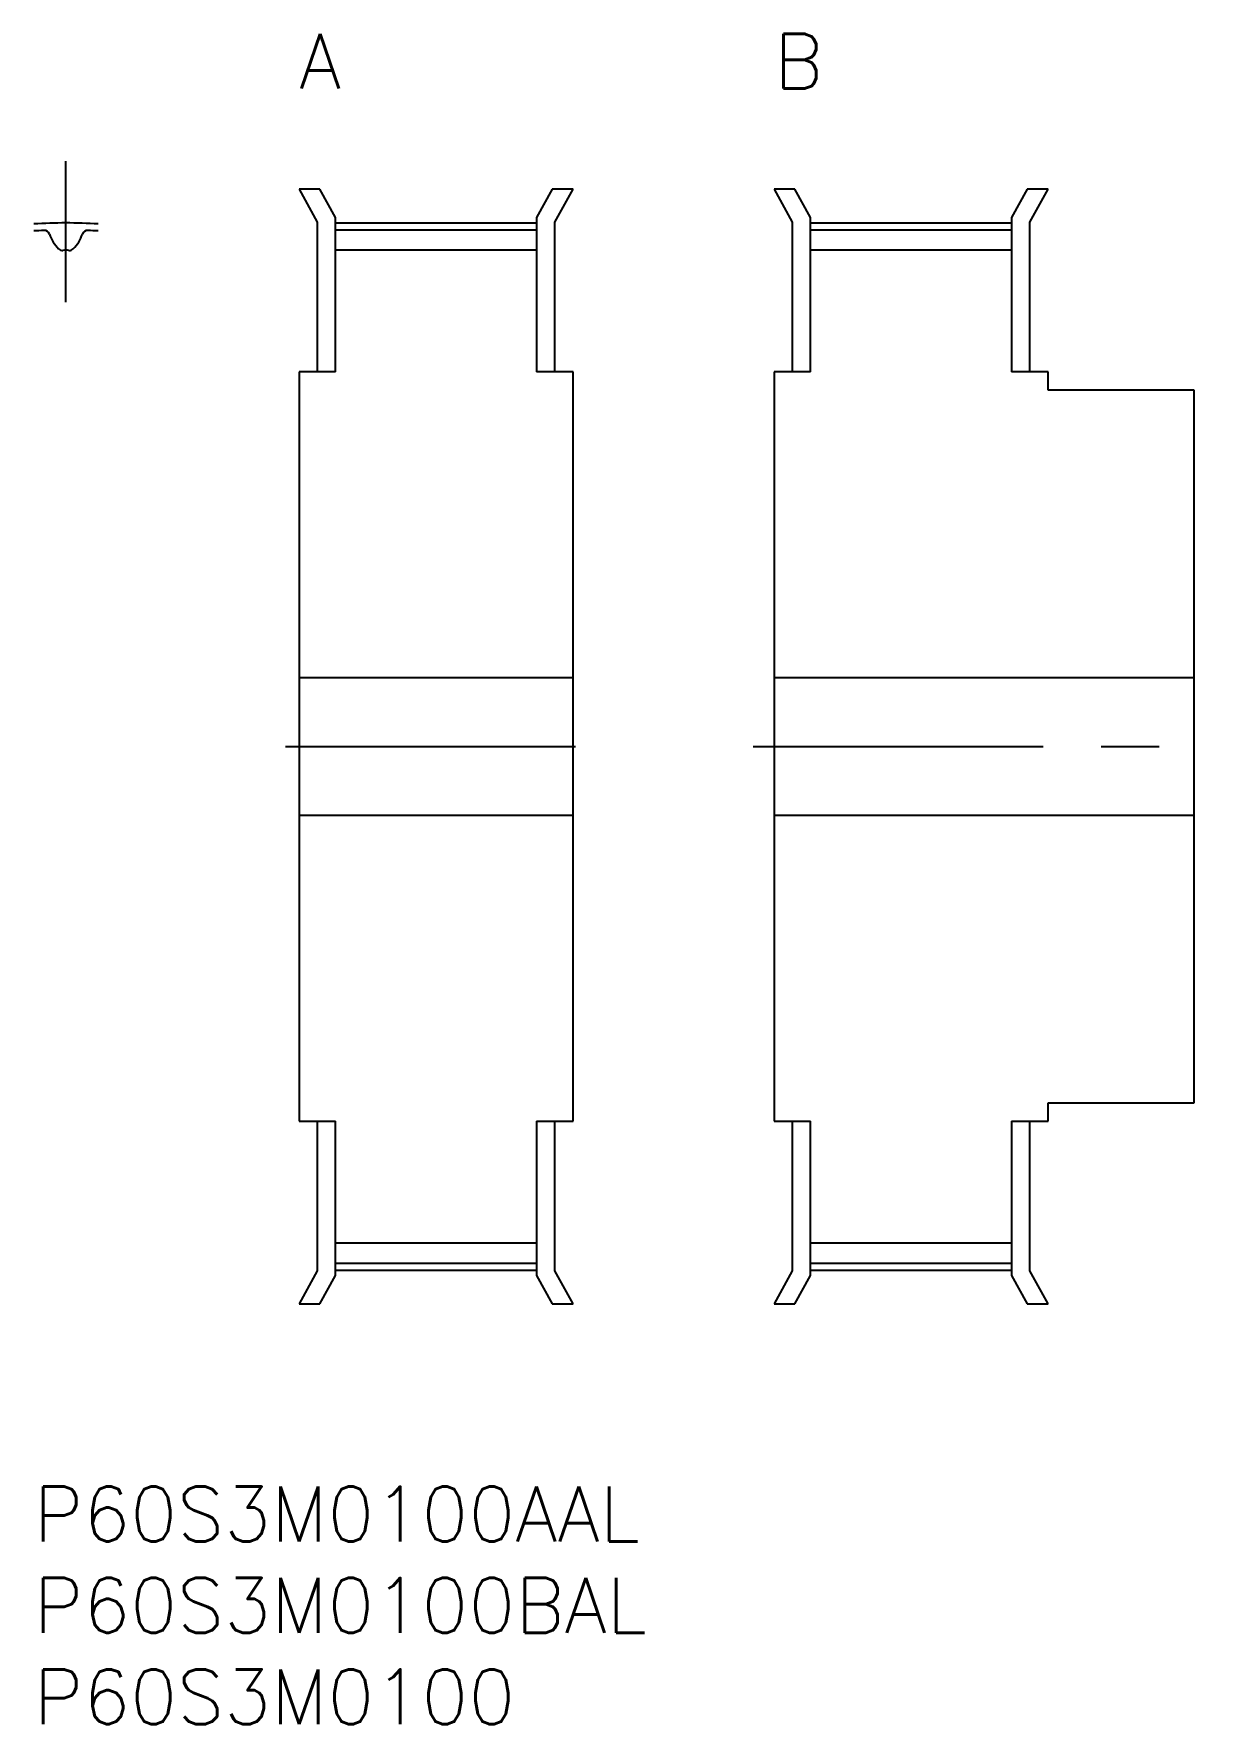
# Model space of a CAD drawing. Extents: x 0 to 64.7, y -13 to 79.5.
import ezdxf

# ---------------------------------------------------------------- set-up
doc = ezdxf.new("R2010")
doc.units = 0
doc.header["$LTSCALE"] = 0.5
doc.linetypes.add('CENTER', pattern=[50.8, 31.75, -6.35, 6.35, -6.35])
for name, color, linetype in [('MSM_CENTER', 1, 'CENTER'), ('MSM_CONTINUOUS', 7, 'CONTINUOUS'), ('MSM_PART_NUMBER', 7, 'CONTINUOUS')]:
    doc.layers.add(name, color=color, linetype=linetype)
doc.styles.get("Standard").update_dxf_attribs({"font": 'txt.shx', "height": 1, "bigfont": 'bigfont.shx'})

# ---------------------------------------------------------------- blocks, each defined once
blk = doc.blocks.new('*U36')
at = {"layer": 'MSM_PART_NUMBER'}
blk.add_text('P60S3M0100AAL', height=3, dxfattribs=at).set_placement((0, -3))
blk = doc.blocks.new('*U37')
at = {"layer": 'MSM_PART_NUMBER'}
blk.add_text('P60S3M0100BAL', height=3, dxfattribs=at).set_placement((0, -8))
blk = doc.blocks.new('*U38')
at = {"layer": 'MSM_PART_NUMBER'}
blk.add_text('P60S3M0100', height=3, dxfattribs=at).set_placement((0, -13))
blk = doc.blocks.new('*U39')
at = {"layer": 'MSM_PART_NUMBER'}
blk.add_text('A', height=3, dxfattribs=at).set_placement((14.519, 76.5))
blk = doc.blocks.new('*U40')
at = {"layer": 'MSM_PART_NUMBER'}
blk.add_text('B', height=3, dxfattribs=at).set_placement((40.519, 76.5))

msp = doc.modelspace()

# ---------------------------------------------------------------- linework, layer by layer
at = {"layer": 'MSM_CENTER'}
for p, q in [((1.759, 64.819), (1.759, 72.525)), ((16.519, 69.15), (27.519, 69.15)), ((42.519, 69.15), (53.519, 69.15)), ((13.769, 40.5), (30.269, 40.5)), ((39.369, 40.5), (64.669, 40.5)), ((16.519, 11.85), (27.519, 11.85)), ((42.519, 11.85), (53.519, 11.85))]:
    msp.add_line(p, q, dxfattribs=at)
msp.add_arc((1.759, 40.5), 28.65, 86.47931, 93.52069, dxfattribs=at)
at = {"layer": 'MSM_CONTINUOUS'}
for p, q in [((15.662, 71), (14.519, 71)), ((14.519, 71), (15.519, 69.192)), ((16.519, 69.45), (15.662, 71)), ((28.376, 71), (27.519, 69.45)), ((29.519, 71), (28.376, 71)), ((28.519, 69.192), (29.519, 71)), ((41.662, 71), (40.519, 71)), ((40.519, 71), (41.519, 69.192)), ((42.519, 69.45), (41.662, 71)), ((54.376, 71), (53.519, 69.45)), ((55.519, 71), (54.376, 71)), ((54.519, 69.192), (55.519, 71)), ((16.519, 61), (16.519, 69.45)), ((27.519, 69.45), (27.519, 61)), ((42.519, 61), (42.519, 69.45)), ((53.519, 69.45), (53.519, 61)), ((15.519, 69.192), (15.519, 61)), ((16.519, 68.765), (27.519, 68.765)), ((28.519, 61), (28.519, 69.192)), ((41.519, 69.192), (41.519, 61)), ((42.519, 68.765), (53.519, 68.765)), ((54.519, 61), (54.519, 69.192)), ((27.519, 67.655), (16.519, 67.655)), ((53.519, 67.655), (42.519, 67.655)), ((14.519, 61), (14.519, 20)), ((16.519, 61), (14.519, 61)), ((29.519, 61), (27.519, 61)), ((29.519, 20), (29.519, 61)), ((40.519, 61), (40.519, 20)), ((42.519, 61), (40.519, 61)), ((55.519, 61), (53.519, 61)), ((55.519, 60), (55.519, 61)), ((63.519, 60), (55.519, 60)), ((63.519, 21), (63.519, 60)), ((29.519, 44.25), (14.519, 44.25)), ((63.519, 44.25), (40.519, 44.25)), ((14.519, 36.75), (29.519, 36.75)), ((40.519, 36.75), (63.519, 36.75)), ((55.519, 20), (55.519, 21)), ((55.519, 21), (63.519, 21)), ((14.519, 20), (16.519, 20)), ((15.519, 20), (15.519, 11.808)), ((16.519, 11.55), (16.519, 20)), ((27.519, 20), (27.519, 11.55)), ((27.519, 20), (29.519, 20)), ((28.519, 11.808), (28.519, 20)), ((40.519, 20), (42.519, 20)), ((41.519, 20), (41.519, 11.808)), ((42.519, 11.55), (42.519, 20)), ((53.519, 20), (53.519, 11.55)), ((53.519, 20), (55.519, 20)), ((54.519, 11.808), (54.519, 20)), ((16.519, 13.345), (27.519, 13.345)), ((42.519, 13.345), (53.519, 13.345)), ((16.519, 12.235), (27.519, 12.235)), ((42.519, 12.235), (53.519, 12.235)), ((15.519, 11.808), (14.519, 10)), ((15.662, 10), (16.519, 11.55)), ((27.519, 11.55), (28.376, 10)), ((29.519, 10), (28.519, 11.808)), ((41.519, 11.808), (40.519, 10)), ((41.662, 10), (42.519, 11.55)), ((53.519, 11.55), (54.376, 10)), ((55.519, 10), (54.519, 11.808)), ((14.519, 10), (15.662, 10)), ((28.376, 10), (29.519, 10)), ((40.519, 10), (41.662, 10)), ((54.376, 10), (55.519, 10))]:
    msp.add_line(p, q, dxfattribs=at)
for centre, radius, start, end in [((1.759, 40.5), 28.265, 92.4313, 93.5687), ((0.573, 68.44), 0.3, 18.18971, 92.4313), ((2.734, 69.15), 1.975, 198.18971, 225.90639), ((0.784, 69.15), 1.975, 314.09361, 341.81029), ((2.946, 68.44), 0.3, 87.5687, 161.81029), ((1.759, 40.5), 28.265, 86.4313, 87.5687), ((1.569, 67.947), 0.3, 225.90639, 274.80386), ((1.759, 65.68), 1.975, 85.19614, 94.80386), ((1.95, 67.947), 0.3, 265.19614, 314.09361)]:
    msp.add_arc(centre, radius, start, end, dxfattribs=at)

# ---------------------------------------------------------------- block references
for name in ['*U39', '*U40', '*U36', '*U37', '*U38']:
    msp.add_blockref(name, (0, 0), dxfattribs=at)

doc.saveas('drawing.dxf')
